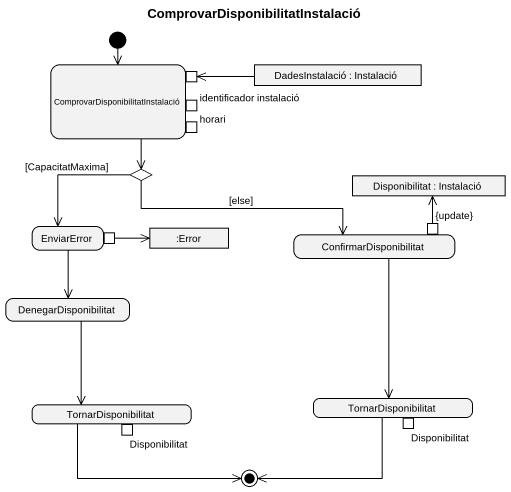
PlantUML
@startuml
title ComprovarDisponibilitatInstalació
hide empty description
state "ComprovarDisponibilitatInstalació" as ComprovarDisponibilitatInsta {
  state pin1 <<inputPin>>
  state "identificador instalació" as identificador_instalació <<inputPin>>
  state horari <<inputPin>>
}
state "DadesInstalació : Instalació" as DadesInstalació <<object>>
state choice1 <<choice>>
state "Disponibilitat : Instalació" as Disponibilitat <<object>>
state EnviarError {
  state pin2 <<outputPin>>
}
state ":Error" as Error <<object>>
state ConfirmarDisponibilitat {
  state "{update}" as update <<outputPin>>
}
state DenegarDisponibilitat
state TornarDisponibilitat {
  state "Disponibilitat" as Disponibilitat_3 <<outputPin>>
}
state "TornarDisponibilitat" as TornarDisponibilitat_2 {
  state "Disponibilitat" as Disponibilitat_2 <<outputPin>>
}
[*] --> ComprovarDisponibilitatInsta
ComprovarDisponibilitatInsta --> choice1
DadesInstalació -left-> pin1
choice1 --> EnviarError : [CapacitatMaxima]
choice1 -right-> ConfirmarDisponibilitat : [else]
EnviarError --> DenegarDisponibilitat
pin2 -right-> Error
update -up-> Disponibilitat
ConfirmarDisponibilitat --> TornarDisponibilitat
DenegarDisponibilitat --> TornarDisponibilitat_2
TornarDisponibilitat -left-> [*]
TornarDisponibilitat_2 -right-> [*]
@enduml
